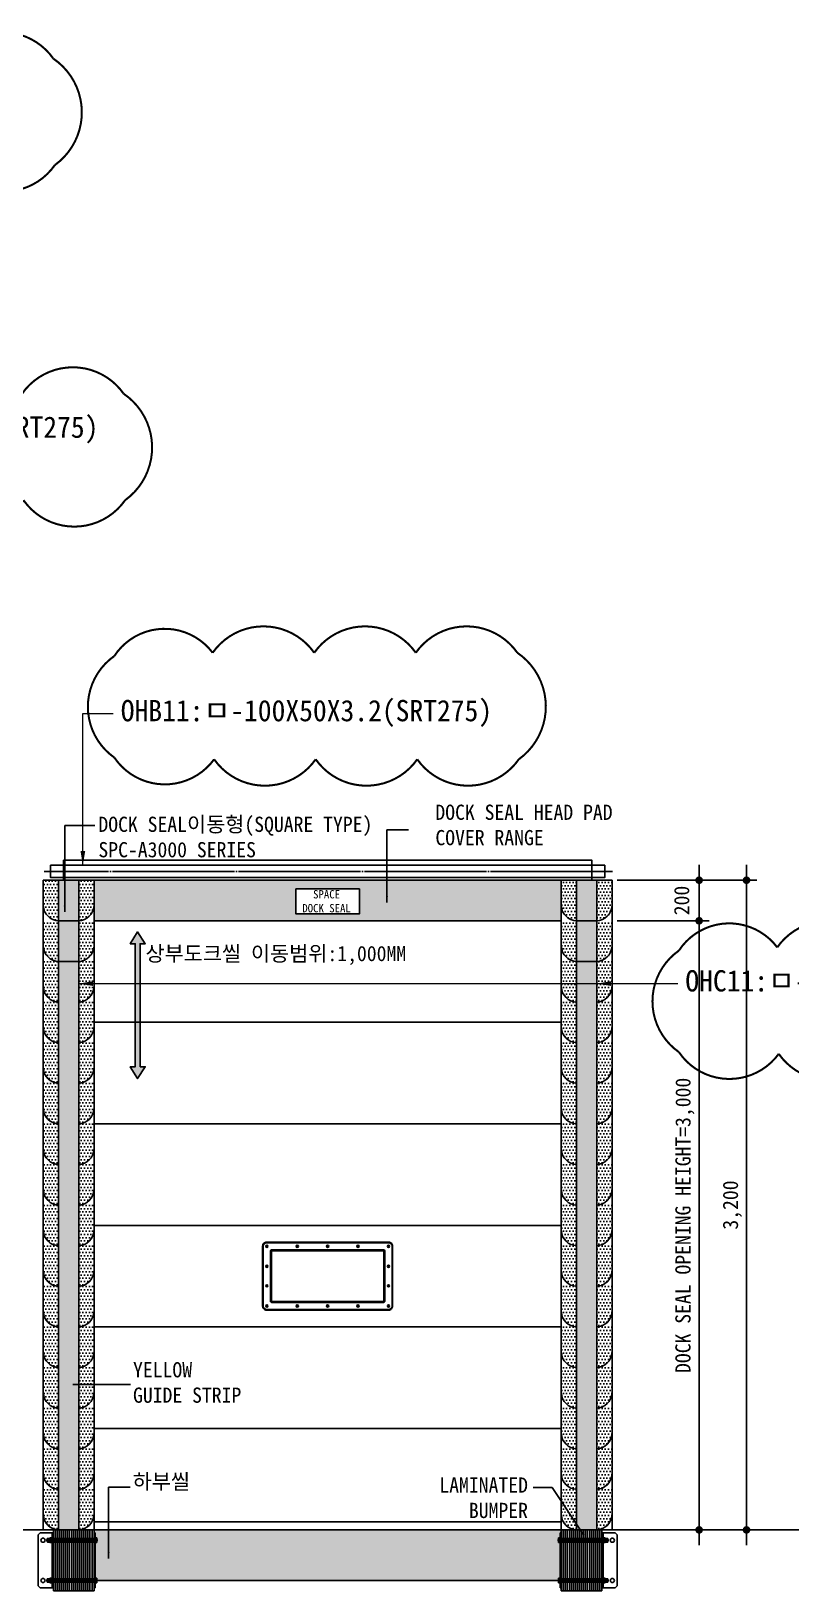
# Model space of a CAD drawing. Header units: millimetres. Extents: x 204328 to 274136, y -196910 to -178068.
# Drawn here: x 231197 to 234936, y -192304 to -184622 of the extents above; entities that cross this region are included whole.
import ezdxf

# ---------------------------------------------------------------- set-up
doc = ezdxf.new("R2010")
doc.units = ezdxf.units.MM
doc.linetypes.add('CEN', pattern=[62, 60, -1, 0, -1])
doc.layers.get('Defpoints').update_dxf_attribs({"color": 140})
doc.layers.add('A-DIMS', color=7, linetype='Continuous', lineweight=25)
doc.layers.add('A-MKXS-TEXT1', color=3, linetype='Continuous', lineweight=25)
doc.layers.add('LINE', color=8, linetype='Continuous')
doc.layers.add('외형선', color=3, linetype='Continuous')
doc.layers.add('REV-202205', color=20, linetype='Continuous', lineweight=25, plot=False)
doc.styles.add('HY울릉도L', font='')
doc.styles.add('건축120130$0$SAI1', font='')
doc.styles.add('돋움체', font='')
doc.styles.get('HY울릉도L').set_extended_font_data('Dotum')
doc.styles.get('건축120130$0$SAI1').set_extended_font_data('DotumChe')
doc.styles.get('돋움체').set_extended_font_data('DotumChe')
doc.dimstyles.new('CDIM', dxfattribs={"dimtxt": 3, "dimasz": 1.5, "dimexe": 2, "dimexo": 1, "dimgap": 1, "dimtad": 1, "dimdec": 0, "dimrnd": 0.5, "dimzin": 0, "dimdsep": 32, "dimlunit": 6, "dimtxsty": 'HY울릉도L', "dimblk1": '_CIDOT', "dimblk2": '_CIDOT', "dimsah": 1, "dimcen": 5.5, "dimclrd": 2, "dimclre": 2, "dimclrt": 7, "dimadec": 0, "dimazin": 0, "dimtfac": 1, "dimtdec": 0, "dimtix": 1, "dimtmove": 2, "dimatfit": 1, "dimldrblk": '_CIDOT', "dimfxl": 1, "dimtolj": 1, "dimtzin": 0, "dimlwd": -1, "dimarcsym": 0})
doc.dimstyles.new('ISO-25', dxfattribs={"dimtxt": 2.5, "dimasz": 2.5, "dimexe": 1.25, "dimexo": 0.625, "dimtad": 1, "dimdsep": 46, "dimtxsty": 'Standard', "dimcen": 2.5, "dimadec": 0, "dimazin": 0, "dimtfac": 1, "dimtmove": 0, "dimatfit": 3, "dimfxl": 1, "dimarcsym": 0})
pattern_1 = [(0, (-41630.219, -61348.936), (7.9375, 15.875), [0, -15.875])]
pattern_2 = [(0, (-41630.219, -61548.936), (7.9375, 15.875), [0, -15.875])]
pattern_3 = [(0, (-41630.219, -61748.936), (7.9375, 15.875), [0, -15.875])]
pattern_4 = [(0, (-41630.219, -61948.936), (7.9375, 15.875), [0, -15.875])]
pattern_5 = [(0, (-41630.219, -62148.936), (7.9375, 15.875), [0, -15.875])]
pattern_6 = [(0, (-41630.219, -62348.936), (7.9375, 15.875), [0, -15.875])]
pattern_7 = [(0, (-41630.219, -62548.936), (7.9375, 15.875), [0, -15.875])]
pattern_8 = [(0, (-41630.219, -62748.936), (7.9375, 15.875), [0, -15.875])]
pattern_9 = [(0, (-41630.219, -62948.936), (7.9375, 15.875), [0, -15.875])]
pattern_10 = [(0, (-41630.219, -63148.936), (7.9375, 15.875), [0, -15.875])]
pattern_11 = [(0, (-41630.219, -63348.936), (7.9375, 15.875), [0, -15.875])]
pattern_12 = [(0, (-41630.219, -63548.936), (7.9375, 15.875), [0, -15.875])]
pattern_13 = [(0, (-41630.219, -63748.936), (7.9375, 15.875), [0, -15.875])]
pattern_14 = [(0, (-41630.219, -63948.936), (7.9375, 15.875), [0, -15.875])]
pattern_15 = [(0, (-41630.219, -61148.936), (7.9375, 15.875), [0, -15.875])]

# ---------------------------------------------------------------- blocks, each defined once
blk = doc.blocks.new('_CIDOT')
at = {"color": 0, "linetype": 'ByBlock'}
blk.add_line((2, 0), (-1, 0), dxfattribs=at)
at = {"color": 0, "linetype": 'ByBlock', "const_width": 0.5}
blk.add_lwpolyline([(-0.25, 0, 1), (0.25, 0, 1)], format="xyb", close=True, dxfattribs=at)
blk = doc.blocks.new('*D55')
at = {"layer": 'A-DIMS', "lineweight": -2, "transparency": 16777216}
for p, q in [((234081.3, -189004.2), (234535.2, -189004.2)), ((234081.3, -192004.2), (234535.2, -192004.2))]:
    blk.add_line(p, q, dxfattribs=at)
at = {"layer": 'A-DIMS', "transparency": 16777216}
blk.add_line((234485.2, -189041.7), (234485.2, -191966.7), dxfattribs=at)
at = {"layer": 'Defpoints', "color": 0, "transparency": 16777216}
for p in [(234056.3, -189004.2), (234056.3, -192004.2), (234485.2, -192004.2)]:
    blk.add_point(p, dxfattribs=at)
at = {"layer": 'A-DIMS', "transparency": 16777216, "xscale": 37.5, "yscale": 37.5, "zscale": 37.5}
for p, rotation in [((234485.2, -189004.2), 90), ((234485.2, -192004.2), 270)]:
    blk.add_blockref('_CIDOT', p, dxfattribs=dict(at, rotation=rotation))
at = {"layer": 'A-DIMS', "color": 3, "transparency": 16777216, "insert": (234415.3, -190504.2), "char_height": 75, "attachment_point": 5, "rotation": 90, "style": '돋움체'}
blk.add_mtext('\\A1;DOCK SEAL OPENING HEIGHT=3,000', dxfattribs=at)
blk = doc.blocks.new('*D56')
at = {"layer": 'A-DIMS', "lineweight": -2, "transparency": 16777216}
for p, q in [((234081.3, -188804.2), (234535.2, -188804.2)), ((234171.3, -189004.2), (234535.2, -189004.2))]:
    blk.add_line(p, q, dxfattribs=at)
at = {"layer": 'A-DIMS', "transparency": 16777216}
blk.add_line((234485.2, -188841.7), (234485.2, -188966.7), dxfattribs=at)
at = {"layer": 'Defpoints', "color": 0, "transparency": 16777216}
for p in [(234056.3, -188804.2), (234146.3, -189004.2), (234485.2, -189004.2)]:
    blk.add_point(p, dxfattribs=at)
at = {"layer": 'A-DIMS', "transparency": 16777216, "xscale": 37.5, "yscale": 37.5, "zscale": 37.5}
for p, rotation in [((234485.2, -188804.2), 90), ((234485.2, -189004.2), 270)]:
    blk.add_blockref('_CIDOT', p, dxfattribs=dict(at, rotation=rotation))
at = {"layer": 'A-DIMS', "color": 3, "transparency": 16777216, "insert": (234399.6, -188904.2), "char_height": 75, "attachment_point": 5, "rotation": 90, "style": '돋움체'}
blk.add_mtext('\\A1;200', dxfattribs=at)
blk = doc.blocks.new('*D57')
at = {"layer": 'A-DIMS', "lineweight": -2, "transparency": 16777216}
for p, q in [((234081.3, -188804.2), (234768.4, -188804.2)), ((234081.3, -192004.2), (234768.4, -192004.2))]:
    blk.add_line(p, q, dxfattribs=at)
at = {"layer": 'A-DIMS', "transparency": 16777216}
blk.add_line((234718.4, -188841.7), (234718.4, -191966.7), dxfattribs=at)
at = {"layer": 'Defpoints', "color": 0, "transparency": 16777216}
for p in [(234056.3, -188804.2, 0), (234056.3, -192004.2, 0), (234718.4, -192004.2)]:
    blk.add_point(p, dxfattribs=at)
at = {"layer": 'A-DIMS', "transparency": 16777216, "xscale": 37.5, "yscale": 37.5, "zscale": 37.5}
for p, rotation in [((234718.4, -188804.2), 90), ((234718.4, -192004.2), 270)]:
    blk.add_blockref('_CIDOT', p, dxfattribs=dict(at, rotation=rotation))
at = {"layer": 'A-DIMS', "color": 3, "transparency": 16777216, "insert": (234648.8, -190404.2), "char_height": 75, "attachment_point": 5, "rotation": 90, "style": '돋움체'}
blk.add_mtext('\\A1;3,200', dxfattribs=at)

msp = doc.modelspace()

# ---------------------------------------------------------------- hatches: boundary and pattern name
h = msp.add_hatch()
h.set_pattern_fill('DOTS', color=256, scale=10)
h.set_pattern_definition(pattern_1)
h.paths.add_polyline_path([(231331.3, -188804.2), (231256.3, -188804.2), (231256.3, -188929.2, 0.391373), (231331.3, -189004.2)])
for color, points in [(2, [(231431.3, -188804.2), (231331.3, -188804.2), (231331.3, -189004.2, 0.005642), (231333.1, -189004.2), (231429.5, -189004.2, 0.005642), (231431.3, -189004.2)]), (2, [(233881.3, -188804.2), (233981.3, -188804.2), (233981.3, -189004.2, -0.005642), (233979.5, -189004.2), (233883.1, -189004.2, -0.005642), (233881.3, -189004.2)]), (2, [(231431.3, -189004.2), (231331.3, -189004.2), (231331.3, -189204.2, 0.005642), (231333.1, -189204.2), (231429.5, -189204.2, 0.005642), (231431.3, -189204.2)]), (2, [(233881.3, -189004.2), (233981.3, -189004.2), (233981.3, -189204.2, -0.005642), (233979.5, -189204.2), (233883.1, -189204.2, -0.005642), (233881.3, -189204.2)]), (1, [(231720.7, -189058.5), (231684.7, -189117.3), (231709.4, -189117.3), (231709.4, -189722.9), (231684.7, -189722.9), (231720.7, -189781.7), (231758.2, -189722.9), (231733, -189722.9), (231733, -189117.3), (231758.2, -189117.3)]), (2, [(231431.3, -189204.2), (231331.3, -189204.2), (231331.3, -189404.2, 0.005642), (231333.1, -189404.2), (231429.5, -189404.2, 0.005642), (231431.3, -189404.2)]), (2, [(233881.3, -189204.2), (233981.3, -189204.2), (233981.3, -189404.2, -0.005642), (233979.5, -189404.2), (233883.1, -189404.2, -0.005642), (233881.3, -189404.2)]), (2, [(231431.3, -189404.2), (231331.3, -189404.2), (231331.3, -189604.2, 0.005642), (231333.1, -189604.2), (231429.5, -189604.2, 0.005642), (231431.3, -189604.2)]), (2, [(233881.3, -189404.2), (233981.3, -189404.2), (233981.3, -189604.2, -0.005642), (233979.5, -189604.2), (233883.1, -189604.2, -0.005642), (233881.3, -189604.2)]), (2, [(231431.3, -189604.2), (231331.3, -189604.2), (231331.3, -189804.2, 0.005642), (231333.1, -189804.2), (231429.5, -189804.2, 0.005642), (231431.3, -189804.2)]), (2, [(233881.3, -189604.2), (233981.3, -189604.2), (233981.3, -189804.2, -0.005642), (233979.5, -189804.2), (233883.1, -189804.2, -0.005642), (233881.3, -189804.2)]), (2, [(231431.3, -189804.2), (231331.3, -189804.2), (231331.3, -190004.2, 0.005642), (231333.1, -190004.2), (231429.5, -190004.2, 0.005642), (231431.3, -190004.2)]), (2, [(233881.3, -189804.2), (233981.3, -189804.2), (233981.3, -190004.2, -0.005642), (233979.5, -190004.2), (233883.1, -190004.2, -0.005642), (233881.3, -190004.2)]), (2, [(231431.3, -190004.2), (231331.3, -190004.2), (231331.3, -190204.2, 0.005642), (231333.1, -190204.2), (231429.5, -190204.2, 0.005642), (231431.3, -190204.2)]), (2, [(233881.3, -190004.2), (233981.3, -190004.2), (233981.3, -190204.2, -0.005642), (233979.5, -190204.2), (233883.1, -190204.2, -0.005642), (233881.3, -190204.2)]), (2, [(231431.3, -190204.2), (231331.3, -190204.2), (231331.3, -190404.2, 0.005642), (231333.1, -190404.2), (231429.5, -190404.2, 0.005642), (231431.3, -190404.2)]), (2, [(233881.3, -190204.2), (233981.3, -190204.2), (233981.3, -190404.2, -0.005642), (233979.5, -190404.2), (233883.1, -190404.2, -0.005642), (233881.3, -190404.2)]), (2, [(231431.3, -190404.2), (231331.3, -190404.2), (231331.3, -190604.2, 0.005642), (231333.1, -190604.2), (231429.5, -190604.2, 0.005642), (231431.3, -190604.2)]), (2, [(233881.3, -190404.2), (233981.3, -190404.2), (233981.3, -190604.2, -0.005642), (233979.5, -190604.2), (233883.1, -190604.2, -0.005642), (233881.3, -190604.2)]), (2, [(231431.3, -190604.2), (231331.3, -190604.2), (231331.3, -190804.2, 0.005642), (231333.1, -190804.2), (231429.5, -190804.2, 0.005642), (231431.3, -190804.2)]), (2, [(233881.3, -190604.2), (233981.3, -190604.2), (233981.3, -190804.2, -0.005642), (233979.5, -190804.2), (233883.1, -190804.2, -0.005642), (233881.3, -190804.2)]), (2, [(231431.3, -190804.2), (231331.3, -190804.2), (231331.3, -191004.2, 0.005642), (231333.1, -191004.2), (231429.5, -191004.2, 0.005642), (231431.3, -191004.2)]), (2, [(233881.3, -190804.2), (233981.3, -190804.2), (233981.3, -191004.2, -0.005642), (233979.5, -191004.2), (233883.1, -191004.2, -0.005642), (233881.3, -191004.2)]), (2, [(231431.3, -191004.2), (231331.3, -191004.2), (231331.3, -191204.2, 0.005642), (231333.1, -191204.2), (231429.5, -191204.2, 0.005642), (231431.3, -191204.2)]), (2, [(233881.3, -191004.2), (233981.3, -191004.2), (233981.3, -191204.2, -0.005642), (233979.5, -191204.2), (233883.1, -191204.2, -0.005642), (233881.3, -191204.2)]), (2, [(231431.3, -191204.2), (231331.3, -191204.2), (231331.3, -191404.2, 0.005642), (231333.1, -191404.2), (231429.5, -191404.2, 0.005642), (231431.3, -191404.2)]), (2, [(233881.3, -191204.2), (233981.3, -191204.2), (233981.3, -191404.2, -0.005642), (233979.5, -191404.2), (233883.1, -191404.2, -0.005642), (233881.3, -191404.2)]), (2, [(231431.3, -191404.2), (231331.3, -191404.2), (231331.3, -191604.2, 0.005642), (231333.1, -191604.2), (231429.5, -191604.2, 0.005642), (231431.3, -191604.2)]), (2, [(233881.3, -191404.2), (233981.3, -191404.2), (233981.3, -191604.2, -0.005642), (233979.5, -191604.2), (233883.1, -191604.2, -0.005642), (233881.3, -191604.2)]), (2, [(231431.3, -191604.2), (231331.3, -191604.2), (231331.3, -191804.2, 0.005642), (231333.1, -191804.2), (231429.5, -191804.2, 0.005642), (231431.3, -191804.2)]), (2, [(233881.3, -191604.2), (233981.3, -191604.2), (233981.3, -191804.2, -0.005642), (233979.5, -191804.2), (233883.1, -191804.2, -0.005642), (233881.3, -191804.2)]), (2, [(231431.3, -191804.2), (231331.3, -191804.2), (231331.3, -192004.2, 0.005642), (231333.1, -192004.2), (231429.5, -192004.2, 0.005642), (231431.3, -192004.2)]), (2, [(233881.3, -191804.2), (233981.3, -191804.2), (233981.3, -192004.2, -0.005642), (233979.5, -192004.2), (233883.1, -192004.2, -0.005642), (233881.3, -192004.2)])]:
    msp.add_hatch(color=color).paths.add_polyline_path(points)
h = msp.add_hatch()
h.set_pattern_fill('DOTS', color=256, scale=10)
h.set_pattern_definition(pattern_1)
h.paths.add_polyline_path([(231506.3, -188804.2), (231431.3, -188804.2), (231431.3, -189004.2, 0.391373), (231506.3, -188929.2)])
h = msp.add_hatch()
h.set_pattern_fill('DOTS', color=256, scale=10)
h.set_pattern_definition(pattern_1)
h.paths.add_polyline_path([(233806.3, -188804.2), (231506.3, -188804.2), (231506.3, -189004.2), (233806.3, -189004.2)])
h.paths.add_polyline_path([(232812.5, -188970.4), (232500.1, -188970.4), (232500.1, -188847.2), (232812.5, -188847.2)], flags=16)
h.paths.add_polyline_path([(232518.9, -188980.1), (232791.4, -188980.1), (232791.4, -188834.9), (232518.9, -188834.9)], flags=24)
h = msp.add_hatch()
h.set_pattern_fill('DOTS', color=256, scale=10)
h.set_pattern_definition(pattern_15)
h.paths.add_polyline_path([(233806.3, -188804.2), (233881.3, -188804.2), (233881.3, -189004.2, -0.391373), (233806.3, -188929.2)])
h = msp.add_hatch()
h.set_pattern_fill('DOTS', color=256, scale=10)
h.set_pattern_definition(pattern_15)
h.paths.add_polyline_path([(233981.3, -188804.2), (234056.3, -188804.2), (234056.3, -188929.2, -0.391373), (233981.3, -189004.2)])
h = msp.add_hatch()
h.set_pattern_fill('DOTS', color=256, scale=10)
h.set_pattern_definition(pattern_1)
h.paths.add_polyline_path([(231331.3, -189004.2), (231256.3, -189004.2), (231256.3, -189129.2, 0.391373), (231331.3, -189204.2)])
h = msp.add_hatch()
h.set_pattern_fill('DOTS', color=256, scale=10)
h.set_pattern_definition(pattern_1)
h.paths.add_polyline_path([(231506.3, -189004.2), (231431.3, -189004.2), (231431.3, -189204.2, 0.391373), (231506.3, -189129.2)])
h = msp.add_hatch()
h.set_pattern_fill('DOTS', color=256, scale=10)
h.set_pattern_definition(pattern_1)
h.paths.add_polyline_path([(233806.3, -189004.2), (233881.3, -189004.2), (233881.3, -189204.2, -0.391373), (233806.3, -189129.2)])
h = msp.add_hatch()
h.set_pattern_fill('DOTS', color=256, scale=10)
h.set_pattern_definition(pattern_1)
h.paths.add_polyline_path([(233981.3, -189004.2), (234056.3, -189004.2), (234056.3, -189129.2, -0.391373), (233981.3, -189204.2)])
h = msp.add_hatch()
h.set_pattern_fill('DOTS', color=256, scale=10)
h.set_pattern_definition(pattern_1)
h.paths.add_polyline_path([(231331.3, -189204.2), (231256.3, -189204.2), (231256.3, -189329.2, 0.391373), (231331.3, -189404.2)])
h = msp.add_hatch()
h.set_pattern_fill('DOTS', color=256, scale=10)
h.set_pattern_definition(pattern_1)
h.paths.add_polyline_path([(231506.3, -189204.2), (231431.3, -189204.2), (231431.3, -189404.2, 0.391373), (231506.3, -189329.2)])
h = msp.add_hatch()
h.set_pattern_fill('DOTS', color=256, scale=10)
h.set_pattern_definition(pattern_1)
h.paths.add_polyline_path([(233806.3, -189204.2), (233881.3, -189204.2), (233881.3, -189404.2, -0.391373), (233806.3, -189329.2)])
h = msp.add_hatch()
h.set_pattern_fill('DOTS', color=256, scale=10)
h.set_pattern_definition(pattern_1)
h.paths.add_polyline_path([(233981.3, -189204.2), (234056.3, -189204.2), (234056.3, -189329.2, -0.391373), (233981.3, -189404.2)])
h = msp.add_hatch()
h.set_pattern_fill('DOTS', color=256, scale=10)
h.set_pattern_definition(pattern_2)
h.paths.add_polyline_path([(231331.3, -189404.2), (231256.3, -189404.2), (231256.3, -189529.2, 0.391373), (231331.3, -189604.2)])
h = msp.add_hatch()
h.set_pattern_fill('DOTS', color=256, scale=10)
h.set_pattern_definition(pattern_2)
h.paths.add_polyline_path([(231506.3, -189404.2), (231431.3, -189404.2), (231431.3, -189604.2, 0.391373), (231506.3, -189529.2)])
h = msp.add_hatch()
h.set_pattern_fill('DOTS', color=256, scale=10)
h.set_pattern_definition(pattern_2)
h.paths.add_polyline_path([(233806.3, -189404.2), (233881.3, -189404.2), (233881.3, -189604.2, -0.391373), (233806.3, -189529.2)])
h = msp.add_hatch()
h.set_pattern_fill('DOTS', color=256, scale=10)
h.set_pattern_definition(pattern_2)
h.paths.add_polyline_path([(233981.3, -189404.2), (234056.3, -189404.2), (234056.3, -189529.2, -0.391373), (233981.3, -189604.2)])
h = msp.add_hatch()
h.set_pattern_fill('DOTS', color=256, scale=10)
h.set_pattern_definition(pattern_3)
h.paths.add_polyline_path([(231331.3, -189604.2), (231256.3, -189604.2), (231256.3, -189729.2, 0.391373), (231331.3, -189804.2)])
h = msp.add_hatch()
h.set_pattern_fill('DOTS', color=256, scale=10)
h.set_pattern_definition(pattern_3)
h.paths.add_polyline_path([(231506.3, -189604.2), (231431.3, -189604.2), (231431.3, -189804.2, 0.391373), (231506.3, -189729.2)])
h = msp.add_hatch()
h.set_pattern_fill('DOTS', color=256, scale=10)
h.set_pattern_definition(pattern_3)
h.paths.add_polyline_path([(233806.3, -189604.2), (233881.3, -189604.2), (233881.3, -189804.2, -0.391373), (233806.3, -189729.2)])
h = msp.add_hatch()
h.set_pattern_fill('DOTS', color=256, scale=10)
h.set_pattern_definition(pattern_3)
h.paths.add_polyline_path([(233981.3, -189604.2), (234056.3, -189604.2), (234056.3, -189729.2, -0.391373), (233981.3, -189804.2)])
h = msp.add_hatch()
h.set_pattern_fill('DOTS', color=256, scale=10)
h.set_pattern_definition(pattern_4)
h.paths.add_polyline_path([(231331.3, -189804.2), (231256.3, -189804.2), (231256.3, -189929.2, 0.391373), (231331.3, -190004.2)])
h = msp.add_hatch()
h.set_pattern_fill('DOTS', color=256, scale=10)
h.set_pattern_definition(pattern_4)
h.paths.add_polyline_path([(231506.3, -189804.2), (231431.3, -189804.2), (231431.3, -190004.2, 0.391373), (231506.3, -189929.2)])
h = msp.add_hatch()
h.set_pattern_fill('DOTS', color=256, scale=10)
h.set_pattern_definition(pattern_4)
h.paths.add_polyline_path([(233806.3, -189804.2), (233881.3, -189804.2), (233881.3, -190004.2, -0.391373), (233806.3, -189929.2)])
h = msp.add_hatch()
h.set_pattern_fill('DOTS', color=256, scale=10)
h.set_pattern_definition(pattern_4)
h.paths.add_polyline_path([(233981.3, -189804.2), (234056.3, -189804.2), (234056.3, -189929.2, -0.391373), (233981.3, -190004.2)])
h = msp.add_hatch()
h.set_pattern_fill('DOTS', color=256, scale=10)
h.set_pattern_definition(pattern_5)
h.paths.add_polyline_path([(231331.3, -190004.2), (231256.3, -190004.2), (231256.3, -190129.2, 0.391373), (231331.3, -190204.2)])
h = msp.add_hatch()
h.set_pattern_fill('DOTS', color=256, scale=10)
h.set_pattern_definition(pattern_5)
h.paths.add_polyline_path([(231506.3, -190004.2), (231431.3, -190004.2), (231431.3, -190204.2, 0.391373), (231506.3, -190129.2)])
h = msp.add_hatch()
h.set_pattern_fill('DOTS', color=256, scale=10)
h.set_pattern_definition(pattern_5)
h.paths.add_polyline_path([(233806.3, -190004.2), (233881.3, -190004.2), (233881.3, -190204.2, -0.391373), (233806.3, -190129.2)])
h = msp.add_hatch()
h.set_pattern_fill('DOTS', color=256, scale=10)
h.set_pattern_definition(pattern_5)
h.paths.add_polyline_path([(233981.3, -190004.2), (234056.3, -190004.2), (234056.3, -190129.2, -0.391373), (233981.3, -190204.2)])
h = msp.add_hatch()
h.set_pattern_fill('DOTS', color=256, scale=10)
h.set_pattern_definition(pattern_6)
h.paths.add_polyline_path([(231331.3, -190204.2), (231256.3, -190204.2), (231256.3, -190329.2, 0.391373), (231331.3, -190404.2)])
h = msp.add_hatch()
h.set_pattern_fill('DOTS', color=256, scale=10)
h.set_pattern_definition(pattern_6)
h.paths.add_polyline_path([(231506.3, -190204.2), (231431.3, -190204.2), (231431.3, -190404.2, 0.391373), (231506.3, -190329.2)])
h = msp.add_hatch()
h.set_pattern_fill('DOTS', color=256, scale=10)
h.set_pattern_definition(pattern_6)
h.paths.add_polyline_path([(233806.3, -190204.2), (233881.3, -190204.2), (233881.3, -190404.2, -0.391373), (233806.3, -190329.2)])
h = msp.add_hatch()
h.set_pattern_fill('DOTS', color=256, scale=10)
h.set_pattern_definition(pattern_6)
h.paths.add_polyline_path([(233981.3, -190204.2), (234056.3, -190204.2), (234056.3, -190329.2, -0.391373), (233981.3, -190404.2)])
h = msp.add_hatch()
h.set_pattern_fill('DOTS', color=256, scale=10)
h.set_pattern_definition(pattern_7)
h.paths.add_polyline_path([(231331.3, -190404.2), (231256.3, -190404.2), (231256.3, -190529.2, 0.391373), (231331.3, -190604.2)])
h = msp.add_hatch()
h.set_pattern_fill('DOTS', color=256, scale=10)
h.set_pattern_definition(pattern_7)
h.paths.add_polyline_path([(231506.3, -190404.2), (231431.3, -190404.2), (231431.3, -190604.2, 0.391373), (231506.3, -190529.2)])
h = msp.add_hatch()
h.set_pattern_fill('DOTS', color=256, scale=10)
h.set_pattern_definition(pattern_7)
h.paths.add_polyline_path([(233806.3, -190404.2), (233881.3, -190404.2), (233881.3, -190604.2, -0.391373), (233806.3, -190529.2)])
h = msp.add_hatch()
h.set_pattern_fill('DOTS', color=256, scale=10)
h.set_pattern_definition(pattern_7)
h.paths.add_polyline_path([(233981.3, -190404.2), (234056.3, -190404.2), (234056.3, -190529.2, -0.391373), (233981.3, -190604.2)])
h = msp.add_hatch()
h.set_pattern_fill('DOTS', color=256, scale=10)
h.set_pattern_definition(pattern_8)
h.paths.add_polyline_path([(231331.3, -190604.2), (231256.3, -190604.2), (231256.3, -190729.2, 0.391373), (231331.3, -190804.2)])
h = msp.add_hatch()
h.set_pattern_fill('DOTS', color=256, scale=10)
h.set_pattern_definition(pattern_8)
h.paths.add_polyline_path([(231506.3, -190604.2), (231431.3, -190604.2), (231431.3, -190804.2, 0.391373), (231506.3, -190729.2)])
h = msp.add_hatch()
h.set_pattern_fill('DOTS', color=256, scale=10)
h.set_pattern_definition(pattern_8)
h.paths.add_polyline_path([(233806.3, -190604.2), (233881.3, -190604.2), (233881.3, -190804.2, -0.391373), (233806.3, -190729.2)])
h = msp.add_hatch()
h.set_pattern_fill('DOTS', color=256, scale=10)
h.set_pattern_definition(pattern_8)
h.paths.add_polyline_path([(233981.3, -190604.2), (234056.3, -190604.2), (234056.3, -190729.2, -0.391373), (233981.3, -190804.2)])
h = msp.add_hatch()
h.set_pattern_fill('DOTS', color=256, scale=10)
h.set_pattern_definition(pattern_9)
h.paths.add_polyline_path([(231331.3, -190804.2), (231256.3, -190804.2), (231256.3, -190929.2, 0.391373), (231331.3, -191004.2)])
h = msp.add_hatch()
h.set_pattern_fill('DOTS', color=256, scale=10)
h.set_pattern_definition(pattern_9)
h.paths.add_polyline_path([(231506.3, -190804.2), (231431.3, -190804.2), (231431.3, -191004.2, 0.391373), (231506.3, -190929.2)])
h = msp.add_hatch()
h.set_pattern_fill('DOTS', color=256, scale=10)
h.set_pattern_definition(pattern_9)
h.paths.add_polyline_path([(233806.3, -190804.2), (233881.3, -190804.2), (233881.3, -191004.2, -0.391373), (233806.3, -190929.2)])
h = msp.add_hatch()
h.set_pattern_fill('DOTS', color=256, scale=10)
h.set_pattern_definition(pattern_9)
h.paths.add_polyline_path([(233981.3, -190804.2), (234056.3, -190804.2), (234056.3, -190929.2, -0.391373), (233981.3, -191004.2)])
h = msp.add_hatch()
h.set_pattern_fill('DOTS', color=256, scale=10)
h.set_pattern_definition(pattern_10)
h.paths.add_polyline_path([(231331.3, -191004.2), (231256.3, -191004.2), (231256.3, -191129.2, 0.391373), (231331.3, -191204.2)])
h = msp.add_hatch()
h.set_pattern_fill('DOTS', color=256, scale=10)
h.set_pattern_definition(pattern_10)
h.paths.add_polyline_path([(231506.3, -191004.2), (231431.3, -191004.2), (231431.3, -191204.2, 0.391373), (231506.3, -191129.2)])
h = msp.add_hatch()
h.set_pattern_fill('DOTS', color=256, scale=10)
h.set_pattern_definition(pattern_10)
h.paths.add_polyline_path([(233806.3, -191004.2), (233881.3, -191004.2), (233881.3, -191204.2, -0.391373), (233806.3, -191129.2)])
h = msp.add_hatch()
h.set_pattern_fill('DOTS', color=256, scale=10)
h.set_pattern_definition(pattern_10)
h.paths.add_polyline_path([(233981.3, -191004.2), (234056.3, -191004.2), (234056.3, -191129.2, -0.391373), (233981.3, -191204.2)])
h = msp.add_hatch()
h.set_pattern_fill('DOTS', color=256, scale=10)
h.set_pattern_definition(pattern_11)
h.paths.add_polyline_path([(231331.3, -191204.2), (231256.3, -191204.2), (231256.3, -191329.2, 0.391373), (231331.3, -191404.2)])
h = msp.add_hatch()
h.set_pattern_fill('DOTS', color=256, scale=10)
h.set_pattern_definition(pattern_11)
h.paths.add_polyline_path([(231506.3, -191204.2), (231431.3, -191204.2), (231431.3, -191404.2, 0.391373), (231506.3, -191329.2)])
h = msp.add_hatch()
h.set_pattern_fill('DOTS', color=256, scale=10)
h.set_pattern_definition(pattern_11)
h.paths.add_polyline_path([(233806.3, -191204.2), (233881.3, -191204.2), (233881.3, -191404.2, -0.391373), (233806.3, -191329.2)])
h = msp.add_hatch()
h.set_pattern_fill('DOTS', color=256, scale=10)
h.set_pattern_definition(pattern_11)
h.paths.add_polyline_path([(233981.3, -191204.2), (234056.3, -191204.2), (234056.3, -191329.2, -0.391373), (233981.3, -191404.2)])
h = msp.add_hatch()
h.set_pattern_fill('DOTS', color=256, scale=10)
h.set_pattern_definition(pattern_12)
h.paths.add_polyline_path([(231331.3, -191404.2), (231256.3, -191404.2), (231256.3, -191529.2, 0.391373), (231331.3, -191604.2)])
h = msp.add_hatch()
h.set_pattern_fill('DOTS', color=256, scale=10)
h.set_pattern_definition(pattern_12)
h.paths.add_polyline_path([(231506.3, -191404.2), (231431.3, -191404.2), (231431.3, -191604.2, 0.391373), (231506.3, -191529.2)])
h = msp.add_hatch()
h.set_pattern_fill('DOTS', color=256, scale=10)
h.set_pattern_definition(pattern_12)
h.paths.add_polyline_path([(233806.3, -191404.2), (233881.3, -191404.2), (233881.3, -191604.2, -0.391373), (233806.3, -191529.2)])
h = msp.add_hatch()
h.set_pattern_fill('DOTS', color=256, scale=10)
h.set_pattern_definition(pattern_12)
h.paths.add_polyline_path([(233981.3, -191404.2), (234056.3, -191404.2), (234056.3, -191529.2, -0.391373), (233981.3, -191604.2)])
h = msp.add_hatch()
h.set_pattern_fill('DOTS', color=256, scale=10)
h.set_pattern_definition(pattern_13)
h.paths.add_polyline_path([(231331.3, -191604.2), (231256.3, -191604.2), (231256.3, -191729.2, 0.391373), (231331.3, -191804.2)])
h = msp.add_hatch()
h.set_pattern_fill('DOTS', color=256, scale=10)
h.set_pattern_definition(pattern_13)
h.paths.add_polyline_path([(231506.3, -191604.2), (231431.3, -191604.2), (231431.3, -191804.2, 0.391373), (231506.3, -191729.2)])
h = msp.add_hatch()
h.set_pattern_fill('DOTS', color=256, scale=10)
h.set_pattern_definition(pattern_13)
h.paths.add_polyline_path([(233806.3, -191604.2), (233881.3, -191604.2), (233881.3, -191804.2, -0.391373), (233806.3, -191729.2)])
h = msp.add_hatch()
h.set_pattern_fill('DOTS', color=256, scale=10)
h.set_pattern_definition(pattern_13)
h.paths.add_polyline_path([(233981.3, -191604.2), (234056.3, -191604.2), (234056.3, -191729.2, -0.391373), (233981.3, -191804.2)])
h = msp.add_hatch()
h.set_pattern_fill('DOTS', color=256, scale=10)
h.set_pattern_definition(pattern_14)
h.paths.add_polyline_path([(231331.3, -191804.2), (231256.3, -191804.2), (231256.3, -191929.2, 0.391373), (231331.3, -192004.2)])
h = msp.add_hatch()
h.set_pattern_fill('DOTS', color=256, scale=10)
h.set_pattern_definition(pattern_14)
h.paths.add_polyline_path([(231506.3, -191804.2), (231431.3, -191804.2), (231431.3, -192004.2, 0.391373), (231506.3, -191929.2)])
h = msp.add_hatch()
h.set_pattern_fill('DOTS', color=256, scale=10)
h.set_pattern_definition(pattern_14)
h.paths.add_polyline_path([(233806.3, -191804.2), (233881.3, -191804.2), (233881.3, -192004.2, -0.391373), (233806.3, -191929.2)])
h = msp.add_hatch()
h.set_pattern_fill('DOTS', color=256, scale=10)
h.set_pattern_definition(pattern_14)
h.paths.add_polyline_path([(233981.3, -191804.2), (234056.3, -191804.2), (234056.3, -191929.2, -0.391373), (233981.3, -192004.2)])
h = msp.add_hatch()
h.set_pattern_fill('DOTS', color=256, scale=10)
h.set_pattern_definition([(0, (-41630.219, -60865.237), (7.9375, 15.875), [0, -15.875])])
h.paths.add_polyline_path([(231506.3, -192004.2), (231506.3, -192254.2), (233806.3, -192254.2), (233806.3, -192004.2)])

# ---------------------------------------------------------------- linework, layer by layer
at = {"color": 1, "linetype": 'CEN', "ltscale": 10}
msp.add_line((234058.3, -188761.1, 0), (231261, -188761.1, 0), dxfattribs=at)
at = {"color": 0}
for p, q in [((231331.3, -188804.2, 0), (231331.3, -192004.2, 0)), ((231431.3, -188804.2, 0), (231431.3, -192004.2, 0)), ((233881.3, -188804.2, 0), (233881.3, -192004.2, 0)), ((233881.3, -188804.2, 0), (233881.3, -192004.2, 0)), ((233981.3, -188804.2, 0), (233981.3, -192004.2, 0)), ((233981.3, -188804.2, 0), (233981.3, -192004.2, 0)), ((231506.3, -189504.2, 0), (233806.3, -189504.2, 0)), ((231506.3, -190004.2, 0), (233806.3, -190004.2, 0)), ((231506.3, -190504.2, 0), (233806.3, -190504.2, 0)), ((231506.3, -191004.2, 0), (233806.3, -191004.2, 0)), ((231506.3, -191504.2, 0), (233806.3, -191504.2, 0)), ((231506.3, -191964.2, 0), (233806.3, -191964.2, 0)), ((231506.3, -192004.2, 0), (233806.3, -192004.2, 0)), ((231512.3, -192019.2, 0), (231506.3, -192019.2, 0)), ((233800.3, -192019.2, 0), (233806.3, -192019.2, 0)), ((231512.3, -192289.2, 0), (231506.3, -192289.2, 0)), ((233800.3, -192289.2, 0), (233806.3, -192289.2, 0))]:
    msp.add_line(p, q, dxfattribs=at)
at = {"color": 8}
for p, q in [((231506.3, -188804.2, 0), (231506.3, -192004.2, 0)), ((233806.3, -188804.2, 0), (233806.3, -192004.2, 0)), ((233979.5, -188804.2, 0), (233883.1, -188804.2, 0)), ((233979.5, -188804.2, 0), (233883.1, -188804.2, 0)), ((233883.1, -188804.2, 0), (233979.5, -188804.2, 0)), ((233883.1, -188804.2, 0), (233979.5, -188804.2, 0)), ((231429.5, -189004.2, 0), (231333.1, -189004.2, 0)), ((231429.5, -189004.2, 0), (231333.1, -189004.2, 0)), ((233979.5, -189004.2, 0), (233883.1, -189004.2, 0)), ((233979.5, -189004.2, 0), (233883.1, -189004.2, 0)), ((233883.1, -189004.2, 0), (233979.5, -189004.2, 0)), ((233883.1, -189004.2, 0), (233979.5, -189004.2, 0)), ((233883.1, -189004.2, 0), (233979.5, -189004.2, 0)), ((233883.1, -189004.2, 0), (233979.5, -189004.2, 0)), ((231429.5, -189204.2, 0), (231333.1, -189204.2, 0)), ((231429.5, -189204.2, 0), (231333.1, -189204.2, 0)), ((233883.1, -189204.2, 0), (233979.5, -189204.2, 0)), ((233883.1, -189204.2, 0), (233979.5, -189204.2, 0)), ((231408.1, -192004.2, 0), (231504.5, -192004.2, 0)), ((231408.1, -192004.2, 0), (231504.5, -192004.2, 0)), ((233904.5, -192004.2, 0), (233808.1, -192004.2, 0)), ((233904.5, -192004.2, 0), (233808.1, -192004.2, 0))]:
    msp.add_line(p, q, dxfattribs=at)
at = {"color": 0, "elevation": 0}
msp.add_lwpolyline([(231292.1, -188730.8), (234020.5, -188730.8), (234020.5, -188791.4), (231292.1, -188791.4)], close=True, dxfattribs=at)
at = {"color": 8, "elevation": 0}
for points in [[(231356.3, -188705.3), (233956.3, -188705.3), (233956.3, -188804.2), (231356.3, -188804.2)], [(231506.3, -192004.2), (231256.3, -192004.2), (231256.3, -188804.2), (231506.3, -188804.2)], [(231506.3, -188804.2), (233806.3, -188804.2), (233806.3, -189004.2), (231506.3, -189004.2)], [(234056.3, -192004.2), (233806.3, -192004.2), (233806.3, -188804.2), (234056.3, -188804.2)], [(231506.3, -192004.2), (233806.3, -192004.2), (233806.3, -192254.2), (231506.3, -192254.2)]]:
    msp.add_lwpolyline(points, close=True, dxfattribs=at)
at = {"color": 7, "elevation": 0}
msp.add_lwpolyline([(232500.1, -188847.2), (232812.5, -188847.2), (232812.5, -188970.4), (232500.1, -188970.4)], close=True, dxfattribs=at)
at = {"color": 1, "elevation": 0}
msp.add_lwpolyline([(231733, -189722.9), (231758.2, -189722.9), (231720.7, -189781.7), (231684.7, -189722.9), (231709.4, -189722.9), (231709.4, -189117.3), (231684.7, -189117.3), (231720.7, -189058.5), (231758.2, -189117.3), (231733, -189117.3)], close=True, dxfattribs=at)
at = {"elevation": 0}
for points in [[(232336.3, -190901.7), (232336.3, -190606.7, -0.414214), (232356.3, -190586.7), (232956.3, -190586.7, -0.414214), (232976.3, -190606.7), (232976.3, -190901.7, -0.414214), (232956.3, -190921.7), (232356.3, -190921.7, -0.414214)], [(232339.3, -190901.7), (232339.3, -190606.7, -0.414214), (232356.3, -190589.7), (232956.3, -190589.7, -0.414214), (232973.3, -190606.7), (232973.3, -190901.7, -0.414214), (232956.3, -190918.7), (232356.3, -190918.7, -0.414214)], [(232374.3, -190876.7), (232374.3, -190631.7, -0.414214), (232381.3, -190624.7), (232931.3, -190624.7, -0.414214), (232938.3, -190631.7), (232938.3, -190876.7, -0.414214), (232931.3, -190883.7), (232381.3, -190883.7, -0.414214)], [(232379.3, -190876.7), (232379.3, -190631.7, -0.414214), (232381.3, -190629.7), (232931.3, -190629.7, -0.414214), (232933.3, -190631.7), (232933.3, -190876.7, -0.414214), (232931.3, -190878.7), (232381.3, -190878.7, -0.414214)]]:
    msp.add_lwpolyline(points, format="xyb", close=True, dxfattribs=at)
for centre, radius in [((232356.8, -190607.2, 0), 5.5), ((232356.8, -190607.2, 0), 2.25), ((232506.8, -190607.2, 0), 5.5), ((232506.8, -190607.2, 0), 2.25), ((232656.3, -190607.2, 0), 5.5), ((232656.3, -190607.2, 0), 2.25), ((232805.8, -190607.2, 0), 5.5), ((232805.8, -190607.2, 0), 2.25), ((232955.8, -190607.2, 0), 5.5), ((232955.8, -190607.2, 0), 2.25), ((232356.8, -190706.2, 0), 5.5), ((232356.8, -190706.2, 0), 2.25), ((232955.8, -190706.2, 0), 5.5), ((232955.8, -190706.2, 0), 2.25), ((232356.8, -190802.2, 0), 5.5), ((232356.8, -190802.2, 0), 2.25), ((232955.8, -190802.2, 0), 5.5), ((232955.8, -190802.2, 0), 2.25), ((232356.8, -190901.2, 0), 5.5), ((232356.8, -190901.2, 0), 2.25), ((232506.8, -190901.2, 0), 5.5), ((232506.8, -190901.2, 0), 2.25), ((232656.3, -190901.2, 0), 5.5), ((232656.3, -190901.2, 0), 2.25), ((232805.8, -190901.2, 0), 5.5), ((232805.8, -190901.2, 0), 2.25), ((232955.8, -190901.2, 0), 5.5), ((232955.8, -190901.2, 0), 2.25)]:
    msp.add_circle(centre, radius)
at = {"color": 8}
for centre, start, end in [((231334.4, -188926.2, 0), 182.27056, 269.05971), ((231428.3, -188926.2, 0), 270.94029, 357.72944), ((233884.4, -188926.2, 0), 182.27056, 269.05971), ((233978.3, -188926.2, 0), 270.94029, 357.72944), ((231334.4, -189126.2, 0), 182.27056, 269.05971), ((231428.3, -189126.2, 0), 270.94029, 357.72944), ((233884.4, -189126.2, 0), 182.27056, 269.05971), ((233978.3, -189126.2, 0), 270.94029, 357.72944), ((231334.4, -189326.2, 0), 182.27056, 269.05971), ((231428.3, -189326.2, 0), 270.94029, 357.72944), ((233884.4, -189326.2, 0), 182.27056, 269.05971), ((233978.3, -189326.2, 0), 270.94029, 357.72944), ((231334.4, -189526.2, 0), 182.27056, 269.05971), ((231428.3, -189526.2, 0), 270.94029, 357.72944), ((233884.4, -189526.2, 0), 182.27056, 269.05971), ((233978.3, -189526.2, 0), 270.94029, 357.72944), ((231334.4, -189726.2, 0), 182.27056, 269.05971), ((231428.3, -189726.2, 0), 270.94029, 357.72944), ((233884.4, -189726.2, 0), 182.27056, 269.05971), ((233978.3, -189726.2, 0), 270.94029, 357.72944), ((231334.4, -189926.2, 0), 182.27056, 269.05971), ((231428.3, -189926.2, 0), 270.94029, 357.72944), ((233884.4, -189926.2, 0), 182.27056, 269.05971), ((233978.3, -189926.2, 0), 270.94029, 357.72944), ((231334.4, -190126.2, 0), 182.27056, 269.05971), ((231428.3, -190126.2, 0), 270.94029, 357.72944), ((233884.4, -190126.2, 0), 182.27056, 269.05971), ((233978.3, -190126.2, 0), 270.94029, 357.72944), ((231334.4, -190326.2, 0), 182.27056, 269.05971), ((231428.3, -190326.2, 0), 270.94029, 357.72944), ((233884.4, -190326.2, 0), 182.27056, 269.05971), ((233978.3, -190326.2, 0), 270.94029, 357.72944), ((231334.4, -190526.2, 0), 182.27056, 269.05971), ((231428.3, -190526.2, 0), 270.94029, 357.72944), ((233884.4, -190526.2, 0), 182.27056, 269.05971), ((233978.3, -190526.2, 0), 270.94029, 357.72944), ((231334.4, -190726.2, 0), 182.27056, 269.05971), ((231428.3, -190726.2, 0), 270.94029, 357.72944), ((233884.4, -190726.2, 0), 182.27056, 269.05971), ((233978.3, -190726.2, 0), 270.94029, 357.72944), ((231334.4, -190926.2, 0), 182.27056, 269.05971), ((231428.3, -190926.2, 0), 270.94029, 357.72944), ((233884.4, -190926.2, 0), 182.27056, 269.05971), ((233978.3, -190926.2, 0), 270.94029, 357.72944), ((231334.4, -191126.2, 0), 182.27056, 269.05971), ((231428.3, -191126.2, 0), 270.94029, 357.72944), ((233884.4, -191126.2, 0), 182.27056, 269.05971), ((233978.3, -191126.2, 0), 270.94029, 357.72944), ((231334.4, -191326.2, 0), 182.27056, 269.05971), ((231428.3, -191326.2, 0), 270.94029, 357.72944), ((233884.4, -191326.2, 0), 182.27056, 269.05971), ((233978.3, -191326.2, 0), 270.94029, 357.72944), ((231334.4, -191526.2, 0), 182.27056, 269.05971), ((231428.3, -191526.2, 0), 270.94029, 357.72944), ((233884.4, -191526.2, 0), 182.27056, 269.05971), ((233978.3, -191526.2, 0), 270.94029, 357.72944), ((231334.4, -191726.2, 0), 182.27056, 269.05971), ((231428.3, -191726.2, 0), 270.94029, 357.72944), ((233884.4, -191726.2, 0), 182.27056, 269.05971), ((233978.3, -191726.2, 0), 270.94029, 357.72944), ((231334.4, -191926.2, 0), 182.27056, 269.05971), ((231428.3, -191926.2, 0), 270.94029, 357.72944), ((233884.4, -191926.2, 0), 182.27056, 269.05971), ((233978.3, -191926.2, 0), 270.94029, 357.72944)]:
    msp.add_arc(centre, 78.1, start, end, dxfattribs=at)
at = {"layer": 'LINE', "color": 2, "ltscale": 50}
msp.add_line((226005.4, -192004.2, 0), (235247.4, -192004.2, 0), dxfattribs=at)
at = {"layer": 'REV-202205', "const_width": 10, "elevation": 0}
for points in [[(231313.2, -185282.1, -0.520567), (230813.2, -185282.1, -0.520567), (230313.2, -185282.1, -0.520567), (229813.2, -185282.1, -0.520567), (229321.9, -185273.4, -0.520567), (229321.9, -184773.4, -0.520567), (229806, -184757.5, -0.520567), (230306, -184757.5, -0.520567), (230806, -184757.5, -0.520567), (231306, -184757.5, -0.520567)], [(231659.3, -186932.5, -0.520567), (231159.3, -186932.5, -0.520567), (230659.3, -186932.5, -0.520567), (230159.3, -186932.5, -0.520567), (229667.9, -186923.8, -0.520567), (229667.9, -186423.8, -0.520567), (230152, -186407.9, -0.520567), (230652, -186407.9, -0.520567), (231152, -186407.9, -0.520567), (231652, -186407.9, -0.520567)], [(233597.5, -188208.6, -0.520567), (233097.5, -188208.6, -0.520567), (232597.5, -188208.6, -0.520567), (232097.5, -188208.6, -0.520567), (231606.2, -188200, -0.520567), (231606.2, -187700, -0.520567), (232090.3, -187684, -0.520567), (232590.3, -187684, -0.520567), (233090.3, -187684, -0.520567), (233590.3, -187684, -0.520567)], [(236377, -189659.5, -0.520567), (235877, -189659.5, -0.520567), (235377, -189659.5, -0.520567), (234877, -189659.5, -0.520567), (234385.6, -189650.9, -0.520567), (234385.6, -189150.9, -0.520567), (234869.7, -189135, -0.520567), (235369.7, -189135, -0.520567), (235869.7, -189135, -0.520567), (236369.7, -189135, -0.520567)]]:
    msp.add_lwpolyline(points, format="xyb", close=True, dxfattribs=at)
at = {"layer": '외형선', "color": 0}
for p, q in [((231231.3, -192029.2, 0), (231241.3, -192019.2, 0)), ((231231.3, -192029.2, 0), (231231.3, -192279.2, 0)), ((231231.3, -192029.2, 0), (231231.3, -192279.2, 0)), ((231306.3, -192019.2, 0), (231241.3, -192019.2, 0)), ((231277.3, -192046, 0), (231276.3, -192047, 0)), ((231277.3, -192046, 0), (231289.3, -192046, 0)), ((231277.3, -192064, 0), (231277.3, -192046, 0)), ((231289.3, -192044, 0), (231289.3, -192066, 0)), ((231300.3, -192044, 0), (231289.3, -192044, 0)), ((231289.3, -192046, 0), (231512.3, -192046, 0)), ((231300.3, -192019.2, 0), (231300.3, -192289.2, 0)), ((231506.3, -192004.2, 0), (231306.3, -192004.2, 0)), ((231506.3, -192004.2, 0), (231306.3, -192004.2, 0)), ((231306.3, -192004.2, 0), (231306.3, -192304.2, 0)), ((231309.8, -192004.2, 0), (231506.3, -192004.2, 0)), ((231316.3, -192004.2, 0), (231316.3, -192304.2, 0)), ((231326.3, -192004.2, 0), (231326.3, -192304.2, 0)), ((231336.3, -192004.2, 0), (231336.3, -192304.2, 0)), ((231346.3, -192004.2, 0), (231346.3, -192304.2, 0)), ((231356.3, -192004.2, 0), (231356.3, -192304.2, 0)), ((231366.3, -192004.2, 0), (231366.3, -192304.2, 0)), ((231376.3, -192004.2, 0), (231376.3, -192304.2, 0)), ((231386.3, -192004.2, 0), (231386.3, -192304.2, 0)), ((231396.3, -192004.2, 0), (231396.3, -192304.2, 0)), ((231406.3, -192004.2, 0), (231406.3, -192304.2, 0)), ((231416.3, -192004.2, 0), (231416.3, -192304.2, 0)), ((231426.3, -192004.2, 0), (231426.3, -192304.2, 0)), ((231436.3, -192004.2, 0), (231436.3, -192304.2, 0)), ((231446.3, -192004.2, 0), (231446.3, -192304.2, 0)), ((231456.3, -192004.2, 0), (231456.3, -192304.2, 0)), ((231466.3, -192004.2, 0), (231466.3, -192304.2, 0)), ((231476.3, -192004.2, 0), (231476.3, -192304.2, 0)), ((231486.3, -192004.2, 0), (231486.3, -192304.2, 0)), ((231496.3, -192004.2, 0), (231496.3, -192304.2, 0)), ((231506.3, -192004.2, 0), (231506.3, -192304.2, 0)), ((231512.3, -192019.2, 0), (231512.3, -192289.2, 0)), ((231519.3, -192044, 0), (231512.3, -192044, 0)), ((231519.3, -192044, 0), (231519.3, -192066, 0)), ((233793.3, -192044, 0), (233793.3, -192066, 0)), ((233793.3, -192044, 0), (233800.3, -192044, 0)), ((233800.3, -192019.2, 0), (233800.3, -192289.2, 0)), ((234023.3, -192046, 0), (233800.3, -192046, 0)), ((233806.3, -192004.2, 0), (234006.3, -192004.2, 0)), ((234002.8, -192004.2, 0), (233806.3, -192004.2, 0)), ((233806.3, -192004.2, 0), (233806.3, -192304.2, 0)), ((233806.3, -192004.2, 0), (234006.3, -192004.2, 0)), ((233816.3, -192004.2, 0), (233816.3, -192304.2, 0)), ((233826.3, -192004.2, 0), (233826.3, -192304.2, 0)), ((233836.3, -192004.2, 0), (233836.3, -192304.2, 0)), ((233846.3, -192004.2, 0), (233846.3, -192304.2, 0)), ((233856.3, -192004.2, 0), (233856.3, -192304.2, 0)), ((233866.3, -192004.2, 0), (233866.3, -192304.2, 0)), ((233876.3, -192004.2, 0), (233876.3, -192304.2, 0)), ((233886.3, -192004.2, 0), (233886.3, -192304.2, 0)), ((233896.3, -192004.2, 0), (233896.3, -192304.2, 0)), ((233906.3, -192004.2, 0), (233906.3, -192304.2, 0)), ((233916.3, -192004.2, 0), (233916.3, -192304.2, 0)), ((233926.3, -192004.2, 0), (233926.3, -192304.2, 0)), ((233936.3, -192004.2, 0), (233936.3, -192304.2, 0)), ((233946.3, -192004.2, 0), (233946.3, -192304.2, 0)), ((233956.3, -192004.2, 0), (233956.3, -192304.2, 0)), ((233966.3, -192004.2, 0), (233966.3, -192304.2, 0)), ((233976.3, -192004.2, 0), (233976.3, -192304.2, 0)), ((233986.3, -192004.2, 0), (233986.3, -192304.2, 0)), ((233996.3, -192004.2, 0), (233996.3, -192304.2, 0)), ((234006.3, -192004.2, 0), (234006.3, -192304.2, 0)), ((234006.3, -192019.2, 0), (234071.3, -192019.2, 0)), ((234012.3, -192019.2, 0), (234012.3, -192289.2, 0)), ((234012.3, -192044, 0), (234023.3, -192044, 0)), ((234023.3, -192044, 0), (234023.3, -192066, 0)), ((234035.3, -192046, 0), (234023.3, -192046, 0)), ((234035.3, -192046, 0), (234036.3, -192047, 0)), ((234035.3, -192064, 0), (234035.3, -192046, 0)), ((234081.3, -192029.2, 0), (234071.3, -192019.2, 0)), ((234081.3, -192029.2, 0), (234081.3, -192279.2, 0)), ((234081.3, -192029.2, 0), (234081.3, -192279.2, 0)), ((231271.3, -192055, 0), (231524.3, -192055, 0)), ((231276.3, -192047, 0), (231276.3, -192063, 0)), ((231276.3, -192047, 0), (231512.3, -192047, 0)), ((231276.3, -192063, 0), (231277.3, -192064, 0)), ((231276.3, -192063, 0), (231512.3, -192063, 0)), ((231277.3, -192064, 0), (231289.3, -192064, 0)), ((231289.3, -192064, 0), (231512.3, -192064, 0)), ((231300.3, -192066, 0), (231289.3, -192066, 0)), ((231519.3, -192066, 0), (231512.3, -192066, 0)), ((234041.3, -192055, 0), (233788.3, -192055, 0)), ((233793.3, -192066, 0), (233800.3, -192066, 0)), ((234036.3, -192047, 0), (233800.3, -192047, 0)), ((234036.3, -192063, 0), (233800.3, -192063, 0)), ((234023.3, -192064, 0), (233800.3, -192064, 0)), ((234012.3, -192066, 0), (234023.3, -192066, 0)), ((234035.3, -192064, 0), (234023.3, -192064, 0)), ((234036.3, -192063, 0), (234035.3, -192064, 0)), ((234036.3, -192047, 0), (234036.3, -192063, 0)), ((231271.3, -192253.5, 0), (231524.3, -192253.5, 0)), ((231277.3, -192244.5, 0), (231276.3, -192245.5, 0)), ((231276.3, -192245.5, 0), (231276.3, -192261.5, 0)), ((231276.3, -192245.5, 0), (231512.3, -192245.5, 0)), ((231276.3, -192261.5, 0), (231277.3, -192262.5, 0)), ((231276.3, -192261.5, 0), (231512.3, -192261.5, 0)), ((231277.3, -192244.5, 0), (231289.3, -192244.5, 0)), ((231277.3, -192262.5, 0), (231277.3, -192244.5, 0)), ((231277.3, -192262.5, 0), (231289.3, -192262.5, 0)), ((231289.3, -192242.5, 0), (231289.3, -192264.5, 0)), ((231300.3, -192242.5, 0), (231289.3, -192242.5, 0)), ((231289.3, -192244.5, 0), (231512.3, -192244.5, 0)), ((231289.3, -192262.5, 0), (231512.3, -192262.5, 0)), ((231300.3, -192264.5, 0), (231289.3, -192264.5, 0)), ((231519.3, -192242.5, 0), (231512.3, -192242.5, 0)), ((231519.3, -192264.5, 0), (231512.3, -192264.5, 0)), ((231519.3, -192242.5, 0), (231519.3, -192264.5, 0)), ((234041.3, -192253.5, 0), (233788.3, -192253.5, 0)), ((233793.3, -192242.5, 0), (233793.3, -192264.5, 0)), ((233793.3, -192242.5, 0), (233800.3, -192242.5, 0)), ((233793.3, -192264.5, 0), (233800.3, -192264.5, 0)), ((234023.3, -192244.5, 0), (233800.3, -192244.5, 0)), ((234036.3, -192245.5, 0), (233800.3, -192245.5, 0)), ((234036.3, -192261.5, 0), (233800.3, -192261.5, 0)), ((234023.3, -192262.5, 0), (233800.3, -192262.5, 0)), ((234012.3, -192242.5, 0), (234023.3, -192242.5, 0)), ((234012.3, -192264.5, 0), (234023.3, -192264.5, 0)), ((234023.3, -192242.5, 0), (234023.3, -192264.5, 0)), ((234035.3, -192244.5, 0), (234023.3, -192244.5, 0)), ((234035.3, -192262.5, 0), (234023.3, -192262.5, 0)), ((234035.3, -192244.5, 0), (234036.3, -192245.5, 0)), ((234035.3, -192262.5, 0), (234035.3, -192244.5, 0)), ((234036.3, -192261.5, 0), (234035.3, -192262.5, 0)), ((234036.3, -192245.5, 0), (234036.3, -192261.5, 0)), ((231241.3, -192289.2, 0), (231231.3, -192279.2, 0)), ((231306.3, -192289.2, 0), (231241.3, -192289.2, 0)), ((231306.3, -192279.2, 0), (231306.3, -192304.2, 0)), ((231506.3, -192304.2, 0), (231306.3, -192304.2, 0)), ((233806.3, -192304.2, 0), (234006.3, -192304.2, 0)), ((234006.3, -192279.2, 0), (234006.3, -192304.2, 0)), ((234006.3, -192289.2, 0), (234071.3, -192289.2, 0)), ((234071.3, -192289.2, 0), (234081.3, -192279.2, 0))]:
    msp.add_line(p, q, dxfattribs=at)
for centre in [(231255.1, -192055, 0), (234057.6, -192055, 0), (231255.1, -192253.5, 0), (234057.6, -192253.5, 0)]:
    msp.add_circle(centre, 10.2, dxfattribs=at)

# ---------------------------------------------------------------- texts
at = {"color": 8, "insert": (232531.6, -188963.1, 0), "char_height": 41.057, "attachment_point": 7, "style": '건축120130$0$SAI1'}
msp.add_mtext('  {\\C4;SPACE \\PDOCK SEAL}', dxfattribs=at)
at = {"layer": 'A-MKXS-TEXT1', "color": 0, "style": '돋움체'}
for s, insert, char_height, attachment_point in [('OHC11:ㅁ-100X50X3.2(SRT275)', (229699.7, -186653.2, 0), 105, 7), ('OHB11:ㅁ-100X50X3.2(SRT275)', (231637.9, -188049.4, 0), 105, 7), ('DOCK SEAL HEAD PAD\\PCOVER RANGE', (233186.7, -188633.2, 0), 75, 7), ('DOCK SEAL이동형(SQUARE TYPE)\\PSPC-A3000 SERIES', (231527.8, -188692.6, 0), 75, 7), ('상부도크씰 이동범위:1,000MM', (231759.7, -189222.2, 0), 75, 7), ('OHC11:ㅁ-100X50X3.2(SRT275)', (234417.4, -189380.3, 0), 105, 7), ('YELLOW \\PGUIDE STRIP', (231698.2, -191379.2, 0), 75, 7), ('하부씰', (231696.5, -191811.6, 0), 75, 7), ('LAMINATED\\PBUMPER', (233642.5, -191947.1, 0), 75, 9)]:
    msp.add_mtext(s, dxfattribs=dict(at, insert=insert, char_height=char_height, attachment_point=attachment_point))

# ---------------------------------------------------------------- dimensions: what is measured, and where the dimension line sits
at = {"layer": 'A-DIMS'}
dim = msp.add_linear_dim(base=(234485.2, -189004.2, 0), p1=(234056.3, -188804.2, 0), p2=(234146.3, -189004.2, 0), angle=90, dimstyle='CDIM', override={"dimscale": 25, "dimtxsty": '돋움체', "dimclrd": 256, "dimclre": 256, "dimclrt": 3}, dxfattribs=at)
dim.commit()
dim.dimension.update_dxf_attribs({"geometry": '*D56', "text_midpoint": (234399.6, -188904.2, 0), "dimtype": 160})
dim = msp.add_linear_dim(base=(234718.4, -192004.2, 0), p1=(234056.3, -188804.2, 0), p2=(234056.3, -192004.2, 0), angle=90, dimstyle='CDIM', override={"dimscale": 25, "dimtxsty": '돋움체', "dimclrd": 256, "dimclre": 256, "dimclrt": 3}, dxfattribs=at)
dim.commit()
dim.dimension.update_dxf_attribs({"geometry": '*D57', "text_midpoint": (234648.8, -190404.2, 0)})
dim = msp.add_linear_dim(base=(234485.2, -192004.2, 0), p1=(234056.3, -189004.2, 0), p2=(234056.3, -192004.2, 0), angle=90, text='DOCK SEAL OPENING HEIGHT=<>', dimstyle='CDIM', override={"dimscale": 25, "dimtxsty": '돋움체', "dimclrd": 256, "dimclre": 256, "dimclrt": 3}, dxfattribs=at)
dim.commit()
dim.dimension.update_dxf_attribs({"geometry": '*D55', "text_midpoint": (234415.3, -190504.2, 0)})

# ---------------------------------------------------------------- leaders
for points, override in [([(231451.3, -188730.8, 0), (231451.3, -187982.6, 0), (231601.3, -187982.6, 0)], {"dimasz": 70, "dimtad": 0, "dimclrd": 1, "dimlwd": 9}), ([(231362, -188960, 0), (231362, -188535.1, 0), (231509.6, -188535.1, 0)], {"dimscale": 10, "dimasz": 3, "dimgap": 0.625, "dimtad": 0, "dimclrd": 1, "dimclre": 1, "dimfxl": 2}), ([(232948.1, -188914, 0), (232948.1, -188555.5, 0), (233054.2, -188555.5, 0)], {"dimscale": 10, "dimasz": 3, "dimgap": 0.625, "dimtad": 0, "dimclrd": 1, "dimclre": 1, "dimfxl": 2}), ([(231431.3, -189313.4, 0), (234380.8, -189313.4, 0)], {"dimasz": 70, "dimtad": 0, "dimclrd": 1, "dimlwd": 9}), ([(233981.3, -189313.4, 0), (234380.8, -189313.4, 0)], {"dimasz": 70, "dimtad": 0, "dimclrd": 1, "dimlwd": 9}), ([(231402.5, -191288.1, 0), (231686.1, -191288.1, 0)], {"dimscale": 10, "dimasz": 3, "dimtad": 0, "dimclrd": 1, "dimclre": 1, "dimfxl": 2}), ([(231578.2, -192144.3, 0), (231578.2, -191794.2, 0), (231684, -191794.2, 0)], {"dimscale": 10, "dimasz": 3, "dimgap": 0.625, "dimtad": 0, "dimclrd": 1, "dimclre": 1, "dimfxl": 2}), ([(233918.1, -192029.6, 0), (233762, -191795.6, 0), (233667.9, -191795.6, 0)], {"dimscale": 10, "dimasz": 3, "dimtad": 0, "dimclrd": 1, "dimclre": 1, "dimfxl": 2})]:
    msp.add_leader(points, dimstyle='ISO-25', override=override)

doc.saveas('drawing.dxf')
